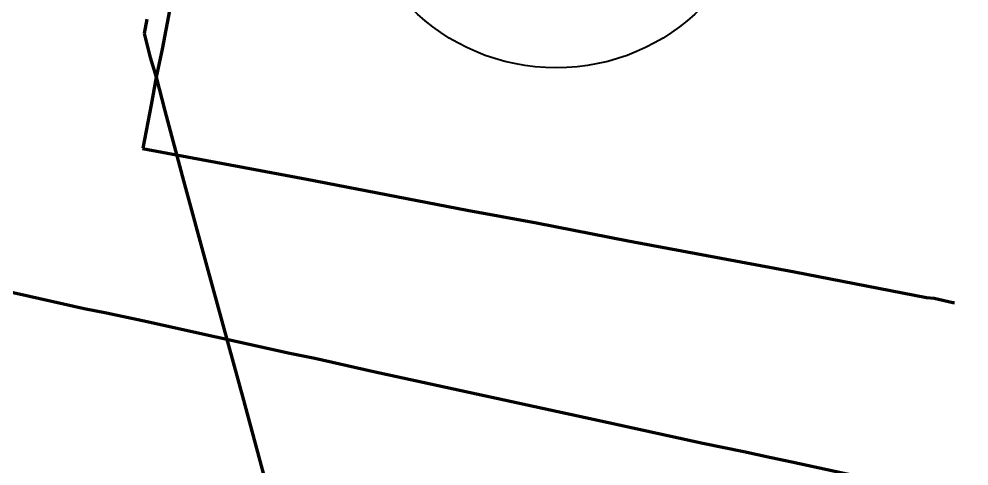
# Model space of a CAD drawing. Header units: metres. Extents: x 599858 to 604937, y 1147506 to 1148114.
# Drawn here: x 602626.36 to 602637.45, y 1147869.98 to 1147875.2 of the extents above; entities that cross this region are included whole.
import ezdxf

# ---------------------------------------------------------------- set-up
doc = ezdxf.new("R2010")
doc.units = ezdxf.units.M
doc.header["$MEASUREMENT"] = 0
doc.linetypes.add('DGN Style 3', pattern=[73.938826, 52.813447, -21.125379])
doc.linetypes.add('DGN Style 5', pattern=[36.969413, 15.844034, -21.125379])
for name, color, linetype, lineweight in [('TF_G_---_MaRe-_2', 40, 'Continuous', 40), ('TF_K_RGN_Ledn-_300_2', 3, 'Continuous', 70), ('TF_T_---_Kabl-_2', 5, 'DGN Style 5', 70), ('TF_V_---_Ledn-dd_2', 13, 'DGN Style 3', 70), ('TV_U_APT_SSkrm', 5, 'Continuous', 13)]:
    doc.layers.add(name, color=color, linetype=linetype, lineweight=lineweight)

# ---------------------------------------------------------------- blocks, each defined once
blk = doc.blocks.new('MR')
at = {"layer": 'TF_G_---_MaRe-_2', "linetype": 'Continuous'}
for p, q in [((0.002, 1.205), (0.002, -1.202)), ((-0.148, 1.055), (-0.148, -1.052)), ((0.152, 1.055), (0.152, -1.052)), ((-0.298, 0.905), (-0.298, -0.902)), ((0.302, 0.905), (0.302, -0.902)), ((-0.448, 0.755), (-0.448, -0.752)), ((0.452, 0.755), (0.452, -0.752)), ((-0.598, 0.605), (-0.598, -0.602)), ((0.602, 0.605), (0.602, -0.602)), ((-0.748, 0.455), (-0.748, -0.452)), ((0.752, 0.455), (0.752, -0.452)), ((-0.898, 0.305), (-0.898, -0.302)), ((0.902, 0.305), (0.902, -0.302)), ((-1.048, 0.155), (-1.048, -0.152)), ((1.052, 0.155), (1.052, -0.152)), ((-1.198, 0.005), (-1.198, -0.002)), ((1.202, 0.005), (1.202, -0.002))]:
    blk.add_line(p, q, dxfattribs=at)
at = {"layer": 'TF_G_---_MaRe-_2', "linetype": 'Continuous', "flags": 128}
blk.add_lwpolyline([(0.002, 1.205), (1.205, 0.001), (0.002, -1.202), (-1.201, 0.001)], close=True, dxfattribs=at)
at = {"layer": 'TF_G_---_MaRe-_2', "linetype": 'Continuous'}
blk.add_circle((0.002, 0.001), 2.406, dxfattribs=at)

msp = doc.modelspace()

# ---------------------------------------------------------------- linework, layer by layer
at = {"layer": 'TF_K_RGN_Ledn-_300_2', "flags": 128}
msp.add_lwpolyline([(602625.31, 1147872.22), (602626.36, 1147871.99), (602627.12, 1147871.82), (602627.38, 1147871.77), (602627.8, 1147871.68), (602629.52, 1147871.3), (602629.81, 1147871.24), (602630.48, 1147871.09), (602633.24, 1147870.49), (602634.34, 1147870.25), (602634.82, 1147870.15), (602635.14, 1147870.08), (602635.38, 1147870.03), (602635.88, 1147869.92), (602636.58, 1147869.77), (602637.87, 1147869.49)], dxfattribs=at)
at = {"layer": 'TF_T_---_Kabl-_2', "flags": 128}
for points in [[(602599.15, 1147750), (602599.51, 1147751.82), (602599.67, 1147752.63), (602599.74, 1147753.02), (602600, 1147754.32), (602600.51, 1147756.95), (602600.78, 1147758.36), (602601.07, 1147759.83), (602601.59, 1147762.48), (602602.11, 1147765.17), (602602.17, 1147765.46), (602602.19, 1147765.59), (602602.23, 1147765.75), (602602.27, 1147765.96), (602602.72, 1147768.28), (602602.99, 1147769.67), (602602.99, 1147769.69), (602603, 1147769.71), (602603.05, 1147769.97), (602603.05, 1147770), (602603.22, 1147770.87), (602603.32, 1147771.38), (602603.38, 1147771.65), (602603.45, 1147772.02), (602603.55, 1147772.54), (602603.59, 1147772.73), (602603.71, 1147773.35), (602603.85, 1147774.1), (602603.95, 1147774.6), (602603.96, 1147774.64), (602604.07, 1147775.23), (602604.11, 1147775.43), (602604.28, 1147776.27), (602604.31, 1147776.4), (602604.32, 1147776.46), (602604.45, 1147777.15), (602604.474, 1147777.249), (602605.31, 1147779.47), (602606.33, 1147782.18), (602606.58, 1147782.84), (602606.68, 1147783.1), (602606.92, 1147783.73), (602607.21, 1147784.52), (602607.23, 1147784.56), (602607.52, 1147785.33), (602607.72, 1147785.86), (602607.94, 1147786.44), (602608, 1147786.6), (602608.27, 1147787.31), (602608.57, 1147788.12), (602608.65, 1147788.33), (602608.85, 1147788.84), (602608.86, 1147788.87), (602608.89, 1147788.96), (602608.92, 1147789.05), (602609.72, 1147791.16), (602609.73, 1147791.18), (602609.76, 1147791.27), (602610.1, 1147792.17), (602610.28, 1147792.64), (602610.49, 1147793.2), (602610.63, 1147793.57), (602610.71, 1147793.79), (602610.81, 1147794.06), (602611.04, 1147794.66), (602611.75, 1147796.55), (602611.89, 1147796.89), (602612.1, 1147797.46), (602612.34, 1147798.1), (602612.73, 1147799.14), (602612.76, 1147799.2), (602612.83, 1147799.39), (602612.95, 1147799.72), (602612.99, 1147799.82), (602613.04, 1147799.94), (602613.66, 1147801.6), (602613.81, 1147802), (602614.18, 1147802.97), (602615.08, 1147805.36), (602616.16, 1147808.21), (602617.39, 1147811.47), (602618.1, 1147813.34), (602619, 1147815.74), (602619.27, 1147816.46), (602619.49, 1147817.04), (602620.54, 1147819.8), (602621.14, 1147821.4), (602621.66, 1147822.79), (602621.69, 1147822.86), (602621.73, 1147822.98), (602622.88, 1147826.01), (602623.22, 1147826.91), (602623.87, 1147828.63), (602625.01, 1147831.65), (602625.25, 1147832.29), (602625.42, 1147832.74), (602625.55, 1147833.09), (602625.72, 1147833.54), (602626.37, 1147835.25), (602626.38, 1147835.27), (602626.39, 1147835.31), (602626.42, 1147835.4), (602627.58, 1147838.47), (602627.81, 1147839.08), (602627.92, 1147839.35), (602628.27, 1147840.3), (602628.51, 1147840.93), (602628.56, 1147841.05), (602628.62, 1147841.23), (602628.82, 1147841.76), (602628.98, 1147842.16), (602629.02, 1147842.28), (602629.08, 1147842.44), (602629.95, 1147844.75), (602630.01, 1147844.91), (602630.05, 1147845.01), (602630.16, 1147845.29), (602630.32, 1147845.71), (602630.72, 1147846.79), (602630.85, 1147847.12), (602631.13, 1147847.85), (602631.87, 1147849.84), (602632.04, 1147850.29), (602632.09, 1147850.42), (602632.13, 1147850.52), (602632.21, 1147850.74), (602632.23, 1147850.78), (602632.25, 1147850.83), (602633.17, 1147853.27), (602634.4, 1147856.53), (602634.69, 1147857.29), (602634.81, 1147857.62), (602634.98, 1147858.06), (602635.04, 1147858.23), (602635.6, 1147859.71), (602635.73, 1147860.05), (602635.81, 1147860.26), (602635.95, 1147860.63), (602636.09, 1147861), (602636.17, 1147861.21), (602636.26, 1147861.45), (602636.67, 1147862.54), (602636.704, 1147862.621), (602636.56, 1147862.65), (602636.34, 1147862.71), (602636.21, 1147862.74), (602635.8, 1147862.84), (602635.46, 1147862.92), (602635.03, 1147863.02), (602634.82, 1147863.07), (602634.27, 1147863.2), (602634.206, 1147863.22), (602634.34, 1147863.93), (602634.55, 1147865.06), (602634.61, 1147865.39), (602634.64, 1147865.57), (602634.78, 1147866.32), (602634.91, 1147867.02), (602635.03, 1147867.68), (602635.08, 1147867.96), (602635.53, 1147870.38), (602635.56, 1147870.55), (602635.646, 1147871.049), (602635.63, 1147871.05), (602635.25, 1147871.13), (602634.75, 1147871.22), (602634.48, 1147871.28), (602630.98, 1147871.95), (602629.77, 1147872.18), (602629.25, 1147872.28), (602627.49, 1147872.62), (602627.14, 1147872.69), (602626.83, 1147872.75), (602625.61, 1147872.98), (602625.33, 1147873.04), (602623.59, 1147873.37), (602623.5, 1147873.39), (602623.3, 1147873.43), (602622.506, 1147873.581), (602622.67, 1147874.42), (602622.94, 1147875.83), (602623.04, 1147876.31), (602623.11, 1147876.71), (602623.35, 1147877.95), (602623.67, 1147879.59), (602623.83, 1147880.44), (602624.04, 1147881.52), (602624.48, 1147883.81), (602624.93, 1147886.13), (602625.29, 1147888.02), (602625.7, 1147890.15), (602625.71, 1147890.18)], [(602627.85, 1147875.2), (602627.818, 1147875.032), (602627.89, 1147874.75), (602627.96, 1147874.52), (602628.06, 1147874.13), (602628.28, 1147873.31), (602628.551, 1147872.311)], [(602628.55, 1147872.31), (602628.98, 1147870.75), (602629.32, 1147869.49), (602629.319, 1147869.478)]]:
    msp.add_lwpolyline(points, dxfattribs=at)
at = {"layer": 'TF_V_---_Ledn-dd_2', "flags": 128}
for points in [[(602630.78, 1147888.97), (602630.68, 1147888.48), (602630.64, 1147888.27), (602630.47, 1147887.38), (602630.42, 1147887.16), (602630.35, 1147886.8), (602630.16, 1147885.8), (602630.13, 1147885.68), (602630.09, 1147885.44), (602629.97, 1147884.85), (602629.93, 1147884.65), (602629.69, 1147883.39), (602629.68, 1147883.34), (602629.67, 1147883.31), (602629.56, 1147882.74), (602629.45, 1147882.16), (602629.18, 1147880.8), (602629.17, 1147880.74), (602629.09, 1147880.34), (602629.03, 1147880), (602629.02, 1147879.98), (602628.75, 1147878.58), (602628.7, 1147878.31), (602628.57, 1147877.64), (602628.52, 1147877.41), (602628.32, 1147876.38), (602628.26, 1147876.07), (602628.13, 1147875.38), (602628.03, 1147874.85), (602627.96, 1147874.52), (602627.9, 1147874.2), (602627.804, 1147873.694)], [(602627.8, 1147873.69), (602628.55, 1147873.55), (602628.93, 1147873.48), (602629.72, 1147873.33), (602631.59, 1147872.97), (602632.4, 1147872.82), (602633.47, 1147872.61), (602635.41, 1147872.25), (602636.95, 1147871.95), (602637.04, 1147871.94), (602637.26, 1147871.89), (602637.278, 1147871.89)]]:
    msp.add_lwpolyline(points, dxfattribs=at)
at = {"layer": 'TV_U_APT_SSkrm', "flags": 128}
msp.add_lwpolyline([(602629.506, 1147925.425, 0.040248), (602592.982, 1147870.234), (602678.943, 1147850.958), (602679.939, 1147850.735, 0.015414), (602812.925, 1147825.24), (602936.121, 1147805.536, -0.016192), (602952.047, 1147802.457, 0.016567), (602968.278, 1147799.332), (602969.264, 1147799.177, 0.017094), (603060.708, 1147787.973)], format="xyb", dxfattribs=at)

# ---------------------------------------------------------------- block references
at = {"layer": 'TF_G_---_MaRe-_2', "linetype": 'Continuous', "yscale": 0.9999999998092652, "rotation": 359.9999999945359}
msp.add_blockref('MR', (602632.627, 1147877.035), dxfattribs=at)

doc.saveas('drawing.dxf')
